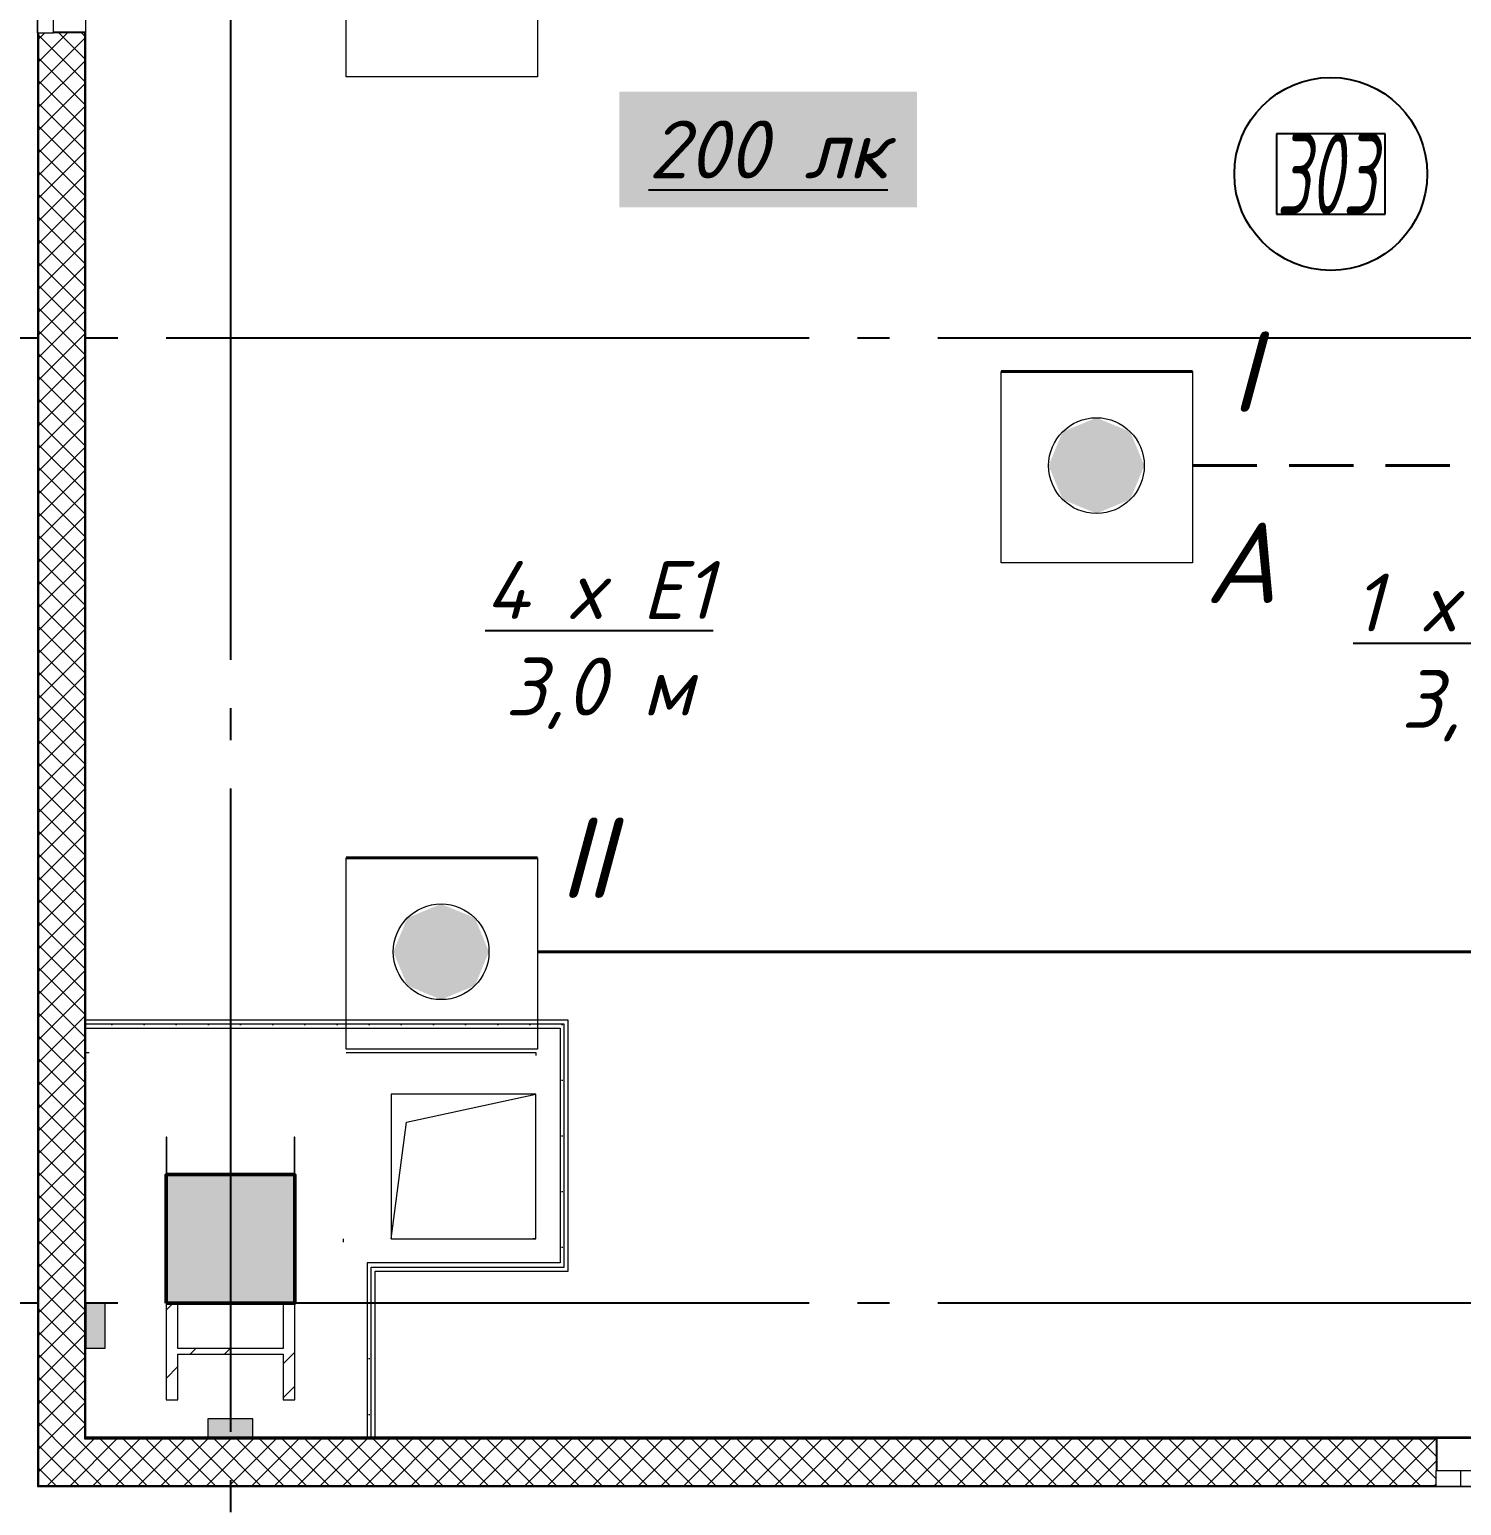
# Model space of a CAD drawing. Header units: millimetres. Extents: x 0 to 1286, y 0 to 420.
# Drawn here: x 91.94 to 136.47, y 93.3 to 139.19 of the extents above; entities that cross this region are included whole.
import ezdxf

# ---------------------------------------------------------------- set-up
doc = ezdxf.new("R2010")
doc.units = ezdxf.units.MM
for name, pattern in [('JIS_02_2.0', [3, 2, -1]), ('ГОСТ 2.303 5', [24, 20, -1.5, 1, -1.5]), ('СПКБ-0000-000-АР#003$0$Achse', [2300, 0, -800, 1500, 0])]:
    doc.linetypes.add(name, pattern=pattern)
for name, color, linetype in [('Viewport2ForCustomObjects_0', 7, 'Continuous'), ('Номер помещения', 7, 'Continuous'), ('СПКБ-0000-000-АР#003$0$Колонны новые', 7, 'Continuous'), ('СПКБ-0000-000-АР#003$0$Колонны существующие', 7, 'Continuous'), ('СПКБ-0000-000-АР#003$0$Окна ArchiCAD', 7, 'Continuous'), ('СПКБ-0000-000-АР#003$0$Перекрытие', 7, 'Continuous'), ('СПКБ-0000-000-АР#003$0$Стены', 7, 'Continuous'), ('СПКБ-0000-000-АР#003$0$Фахверк', 7, 'Continuous'), ('Строительные оси', 7, 'Continuous'), ('ЭО_АВАРИЙНОЕ ОСВЕЩЕНИЕ', 7, 'Continuous'), ('ЭО_РАБОЧЕЕ ОСВЕЩЕНИЕ', 7, 'Continuous')]:
    doc.layers.add(name, color=color, linetype=linetype)
for name, color, linetype, lineweight, true_color in [('СПКБ-0000-000-АР#003$0$Колонны новые_Ном._пера__108', 7, 'Continuous', 13, 0xfd8379), ('СПКБ-0000-000-АР#003$0$Колонны существующие_Ном._пера__102', 7, 'Continuous', 13, 0xcccccc), ('СПКБ-0000-000-АР#003$0$Окна ArchiCAD_Ном._пера__68', 7, 'Continuous', 20, 0xfd4435), ('СПКБ-0000-000-АР#003$0$Стены_Ном._пера__68', 7, 'Continuous', 20, 0xfd4435), ('СПКБ-0000-000-АР#003$0$Фахверк_Ном._пера__102', 7, 'Continuous', 13, 0xcccccc)]:
    doc.layers.add(name, color=color, linetype=linetype, lineweight=lineweight, true_color=true_color)
for name, color, linetype, lineweight in [('СПКБ-0000-000-АР#003$0$Колонны новые_Ном._пера__20', 1, 'Continuous', 20), ('СПКБ-0000-000-АР#003$0$Колонны существующие_Ном._пера__141', 7, 'Continuous', 50), ('СПКБ-0000-000-АР#003$0$Окна ArchiCAD_Ном._пера__6', 5, 'Continuous', 9), ('СПКБ-0000-000-АР#003$0$Перекрытие_Ном._пера__1', 7, 'Continuous', 13), ('СПКБ-0000-000-АР#003$0$Стены_Ном._пера__1', 7, 'Continuous', 13), ('СПКБ-0000-000-АР#003$0$Стены_Ном._пера__20', 1, 'Continuous', 20), ('СПКБ-0000-000-АР#003$0$Фахверк_Ном._пера__1', 7, 'Continuous', 13), ('СПКБ-0000-000-АР#003$0$Шахты ОВ_Ном._пера__1', 7, 'Continuous', 13)]:
    doc.layers.add(name, color=color, linetype=linetype, lineweight=lineweight)
doc.styles.add('1.8', font='isocpeui.ttf', dxfattribs={"height": 1.8})
doc.styles.add('2.5', font='isocpeui.ttf')
doc.styles.add('CustomTextStyle8', font='isocpeui.ttf', dxfattribs={"width": 0.592601, "height": 2.5})
pattern_1 = [(45, (0, 0), (-35.35534, 35.35534), []), (135, (0, 0), (35.35534, 35.35534), [])]
pattern_2 = [(0, (0, 0), (0, 173.2051), [0, -100]), (0, (50, 86.6), (0, 173.2051), [0, -100])]
pattern_3 = [(45, (0, 0), (-159.099, 159.099), []), (45, (-53.03, 53.03), (-159.099, 159.099), [])]

# ---------------------------------------------------------------- blocks, each defined once
blk = doc.blocks.new('*E601')
at = {"layer": 'Номер помещения', "color": 7, "linetype": 'Continuous', "true_color": 0xffffff}
for p, q in [((-203.663, 15.217), (-207.037, 15.217)), ((-207.037, 15.217), (-207.037, 12.717)), ((-203.663, 12.717), (-203.663, 15.217)), ((-207.037, 12.717), (-203.663, 12.717)), ((-207.037, 12.717), (-207.037, 12.717))]:
    blk.add_line(p, q, dxfattribs=at)
at = {"layer": 'Номер помещения', "color": 6, "linetype": 'Continuous'}
blk.add_circle((-205.35, 13.967), 3, dxfattribs=at)
at = {"layer": 'Строительные оси', "color": 3, "linetype": 'ГОСТ 2.303 5', "lineweight": 25}
for p, q in [((-239.569, 258.857), (-239.569, -45.143)), ((186.431, 8.857), (-283.569, 8.857)), ((186.431, -21.143), (-283.569, -21.143))]:
    blk.add_line(p, q, dxfattribs=at)
at = {"layer": 'ЭО_АВАРИЙНОЕ ОСВЕЩЕНИЕ', "color": 1, "lineweight": 40}
blk.add_line((-215.596, 7.823), (-209.646, 7.823), dxfattribs=at)
at = {"layer": 'ЭО_АВАРИЙНОЕ ОСВЕЩЕНИЕ', "color": 7, "lineweight": 0}
for p, q in [((-215.596, 1.873), (-215.596, 7.823)), ((-209.646, 7.823), (-209.646, 1.873)), ((-209.646, 1.873), (-215.596, 1.873))]:
    blk.add_line(p, q, dxfattribs=at)
at = {"layer": 'ЭО_АВАРИЙНОЕ ОСВЕЩЕНИЕ', "color": 1, "linetype": 'JIS_02_2.0', "lineweight": 40}
blk.add_line((-209.646, 4.898), (-179.369, 4.898), dxfattribs=at)
at = {"layer": 'ЭО_АВАРИЙНОЕ ОСВЕЩЕНИЕ', "color": 7, "lineweight": 0}
blk.add_circle((-212.638, 4.898), 1.488, dxfattribs=at)
at = {"layer": 'ЭО_АВАРИЙНОЕ ОСВЕЩЕНИЕ', "color": 1, "lineweight": 0}
for points in [[(-212.638, 6.386), (-213.69, 5.95), (-211.586, 5.95)], [(-213.69, 5.95), (-214.125, 4.898), (-211.15, 4.898)], [(-213.69, 5.95), (-211.586, 5.95), (-211.15, 4.898)], [(-214.125, 4.898), (-213.69, 3.846), (-211.586, 3.846)], [(-214.125, 4.898), (-211.15, 4.898), (-211.586, 3.846)], [(-213.69, 3.846), (-211.586, 3.846), (-212.638, 3.411)]]:
    blk.add_solid(points, dxfattribs=at)
at = {"layer": 'ЭО_РАБОЧЕЕ ОСВЕЩЕНИЕ', "color": 7, "lineweight": 0}
for p, q in [((-235.975, 16.989), (-235.975, 22.939)), ((-230.025, 22.939), (-230.025, 16.989)), ((-230.025, 16.989), (-235.975, 16.989)), ((-235.975, -13.242), (-235.975, -7.292)), ((-230.025, -7.292), (-230.025, -13.242)), ((-230.025, -13.242), (-235.975, -13.242))]:
    blk.add_line(p, q, dxfattribs=at)
at = {"layer": 'ЭО_РАБОЧЕЕ ОСВЕЩЕНИЕ', "color": 5, "lineweight": 40}
for p, q in [((-235.975, -7.292), (-230.025, -7.292)), ((-195.216, -10.218), (-230.025, -10.218))]:
    blk.add_line(p, q, dxfattribs=at)
at = {"layer": 'ЭО_РАБОЧЕЕ ОСВЕЩЕНИЕ', "color": 7, "lineweight": 0}
blk.add_circle((-233.017, -10.218), 1.488, dxfattribs=at)
at = {"layer": 'ЭО_РАБОЧЕЕ ОСВЕЩЕНИЕ', "color": 5, "lineweight": 0}
for points in [[(-234.069, -9.166), (-234.505, -10.218), (-231.53, -10.218)], [(-233.017, -8.73), (-234.069, -9.166), (-231.966, -9.166)], [(-234.069, -9.166), (-231.966, -9.166), (-231.53, -10.218)], [(-234.505, -10.218), (-234.069, -11.269), (-231.966, -11.269)], [(-234.505, -10.218), (-231.53, -10.218), (-231.966, -11.269)], [(-234.069, -11.269), (-231.966, -11.269), (-233.017, -11.705)]]:
    blk.add_solid(points, dxfattribs=at)
at = {"layer": 'Номер помещения', "linetype": 'Continuous', "style": 'CustomTextStyle8', "width": 0.592601}
blk.add_text('303', height=2.5, dxfattribs=at).set_placement((-207.037, 12.717))
blk = doc.blocks.new('СПКБ-0000-000-АР#003$0$Перекрытие_1', base_point=(-24406.7, -2530.3))
at = {"layer": 'СПКБ-0000-000-АР#003$0$Перекрытие_Ном._пера__1', "color": 7, "linetype": 'Continuous', "lineweight": 13, "flags": 128}
blk.add_lwpolyline([(-24406.7, -2530.3), (-24406.7, 18886.6), (-23563.9, 18885.7), (-23563.9, 17144.7), (-22883.9, 17144.7), (-20992.9, 17144.7), (-20022.9, 17144.7), (-20022.9, 20246.7), (-17951.9, 20246.7), (-17956.9, 23688.1), (-17956.9, 25286.1), (17852.7, 25286.1), (17852.7, -2530.3), (5843.1, -2530.3), (243.1, -2530.3)], close=True, dxfattribs=at)
blk = doc.blocks.new('СПКБ-0000-000-АР#003$0$Двустворчатое Окно 19')
at = {"layer": 'СПКБ-0000-000-АР#003$0$Окна ArchiCAD_Ном._пера__6', "color": 5, "linetype": 'Continuous', "lineweight": 9}
for p, q in [((-747, 100), (747, 100)), ((-750, 0), (-675, 0)), ((-675, 0), (-675, -50)), ((-675, 0), (-75, 0)), ((-75, -50), (-75, 0)), ((-75, 0), (0, 0)), ((0, 0), (75, 0)), ((75, 0), (75, -50)), ((75, 0), (675, 0)), ((675, -50), (675, 0)), ((675, 0), (750, 0)), ((-750, -50), (750, -50)), ((-675, -50), (-750, -50)), ((-75, -50), (-675, -50)), ((0, -50), (-75, -50)), ((75, -50), (0, -50)), ((675, -50), (75, -50)), ((750, -50), (675, -50))]:
    blk.add_line(p, q, dxfattribs=at)
at = {"layer": 'СПКБ-0000-000-АР#003$0$Окна ArchiCAD_Ном._пера__68', "color": 20, "linetype": 'Continuous', "lineweight": 20, "true_color": 0xfd4435}
for p, q in [((-750, -47), (-750, 0)), ((750, -47), (750, 0)), ((-750, -50), (-750, -47)), ((750, -50), (750, -47))]:
    blk.add_line(p, q, dxfattribs=at)
blk = doc.blocks.new('СПКБ-0000-000-АР#003$0$Стена_2', base_point=(-24406.7, 25306.1))
at = {"layer": 'СПКБ-0000-000-АР#003$0$Стены_Ном._пера__68', "linetype": 'Continuous', "lineweight": 20, "true_color": 0xfd4435}
for points in [[(-24556.7, -2114.3), (-24553.7, -2114.3), (-24553.7, 1835.7), (-24556.7, 1835.7)], [(-24406.7, 1835.7), (-24406.7, 1838.7), (-24506.7, 1838.7), (-24506.7, 1835.7), (-24409.7, 1835.7)], [(-24409.7, -2114.3), (-24406.7, -2114.3), (-24406.7, 1835.7), (-24409.7, 1835.7)], [(-24556.7, -2114.3), (-24556.7, -2254.3), (-24553.7, -2254.3), (-24553.7, -2114.3)], [(-24409.7, -2254.3), (-24406.9, -2254.3), (-24406.9, -2114.3), (-24409.7, -2114.3)], [(-24556.7, -2254.3), (-24556.7, -2684.3), (-24553.7, -2681.3), (-24553.7, -2254.3)], [(-24406.7, -2534.3), (-24406.7, -2254.3), (-24409.7, -2254.3), (-24409.7, -2537.3)]]:
    blk.add_hatch(color=20, dxfattribs=at).paths.add_polyline_path(points)
h = blk.add_hatch(dxfattribs=at)
h.set_pattern_fill('СЕТКА_5X5_ДИАГОНАЛЬНАЯ', color=20, style=0, pattern_type=2)
h.set_pattern_definition(pattern_1)
h.paths.add_polyline_path([(-24553.7, -2114.3), (-24409.7, -2114.3), (-24409.7, 1835.7), (-24506.7, 1835.7), (-24553.7, 1835.7)])
h = blk.add_hatch(dxfattribs=at)
h.set_pattern_fill('СЕТКА_5X5_ДИАГОНАЛЬНАЯ', color=20, style=0, pattern_type=2)
h.set_pattern_definition(pattern_1)
h.paths.add_polyline_path([(-24553.7, -2114.3), (-24553.7, -2254.3), (-24409.7, -2254.3), (-24409.7, -2114.3)])
h = blk.add_hatch(dxfattribs=at)
h.set_pattern_fill('СЕТКА_5X5_ДИАГОНАЛЬНАЯ', color=20, style=0, pattern_type=2)
h.set_pattern_definition(pattern_1)
h.paths.add_polyline_path([(-24409.7, -2537.3), (-24409.7, -2254.3), (-24553.7, -2254.3), (-24553.7, -2681.3)])
at = {"layer": 'СПКБ-0000-000-АР#003$0$Стены_Ном._пера__68', "color": 20, "linetype": 'Continuous', "lineweight": 20, "true_color": 0xfd4435}
for p, q in [((-24556.7, 1835.7), (-24553.7, 1835.7)), ((-24553.7, 1835.7), (-24553.7, -2114.3)), ((-24553.7, 1835.7), (-24506.7, 1835.7)), ((-24506.7, 1838.7), (-24406.7, 1838.7)), ((-24506.7, 1835.7), (-24506.7, 1838.7)), ((-24409.7, 1835.7), (-24506.7, 1835.7)), ((-24409.7, -2114.3), (-24409.7, 1835.7)), ((-24406.7, 1835.7), (-24406.7, 1838.7)), ((-24553.7, -2114.3), (-24553.7, -2254.3)), ((-24409.7, -2254.3), (-24409.7, -2114.3)), ((-24553.7, -2254.3), (-24553.7, -2681.3)), ((-24409.7, -2537.3), (-24409.7, -2254.3))]:
    blk.add_line(p, q, dxfattribs=at)
at = {"layer": 'СПКБ-0000-000-АР#003$0$Стены_Ном._пера__68', "color": 20, "linetype": 'Continuous', "lineweight": 20, "true_color": 0xfd4435, "flags": 128}
for points in [[(-24556.7, 1835.7), (-24556.7, -2684.3)], [(-24406.7, -2114.3), (-24406.7, 1835.7)], [(-24406.7, -2534.3), (-24406.7, -2254.3)]]:
    blk.add_lwpolyline(points, dxfattribs=at)
at = {"layer": 'СПКБ-0000-000-АР#003$0$Окна ArchiCAD', "color": 5, "linetype": 'Continuous', "lineweight": 9, "xscale": -1, "zscale": 1000, "rotation": 270}
blk.add_blockref('СПКБ-0000-000-АР#003$0$Двустворчатое Окно 19', (-24506.7, 2585.7), dxfattribs=at)
blk = doc.blocks.new('СПКБ-0000-000-АР#003$0$Стена_137', base_point=(-23606.9, -1914.3))
at = {"layer": 'СПКБ-0000-000-АР#003$0$Стены_Ном._пера__20', "linetype": 'Continuous', "lineweight": 20}
h = blk.add_hatch(dxfattribs=at)
h.set_pattern_fill('ШТУКАТУРКА', color=1, style=0, pattern_type=2)
h.set_pattern_definition(pattern_2)
h.paths.add_polyline_path([(-22931.9, -1989.3), (-23531.9, -1989.3), (-23518.9, -2002.3), (-22918.9, -2002.3)])
h = blk.add_hatch(dxfattribs=at)
h.set_pattern_fill('ШТУКАТУРКА', color=1, style=0, pattern_type=2)
h.set_pattern_definition(pattern_2)
h.paths.add_polyline_path([(-23506.9, -2014.3), (-22906.9, -2014.3), (-22918.9, -2002.3), (-23518.9, -2002.3)])
at = {"layer": 'СПКБ-0000-000-АР#003$0$Стены_Ном._пера__1', "color": 7, "linetype": 'СПКБ-0000-000-АР#003$0$Achse', "lineweight": 13, "flags": 128}
blk.add_lwpolyline([(-23006.9, -1914.3), (-23606.9, -1914.3)], dxfattribs=at)
at = {"layer": 'СПКБ-0000-000-АР#003$0$Стены_Ном._пера__20', "color": 1, "linetype": 'Continuous', "lineweight": 20, "flags": 128}
blk.add_lwpolyline([(-23506.9, -2014.3), (-22906.9, -2014.3)], dxfattribs=at)
at = {"layer": 'СПКБ-0000-000-АР#003$0$Стены_Ном._пера__68', "color": 20, "linetype": 'Continuous', "lineweight": 20, "true_color": 0xfd4435}
for p, q in [((-22931.9, -1989.3), (-23531.9, -1989.3)), ((-23518.9, -2002.3), (-22918.9, -2002.3))]:
    blk.add_line(p, q, dxfattribs=at)
blk = doc.blocks.new('СПКБ-0000-000-АР#003$0$Стена_151', base_point=(-23006.9, -1914.3))
at = {"layer": 'СПКБ-0000-000-АР#003$0$Стены_Ном._пера__20', "linetype": 'Continuous', "lineweight": 20}
h = blk.add_hatch(dxfattribs=at)
h.set_pattern_fill('ШТУКАТУРКА', color=1, style=0, pattern_type=2)
h.set_pattern_definition(pattern_2)
h.paths.add_polyline_path([(-22906.9, -2014.3), (-22906.9, -1234.5), (-22918.9, -1246.5), (-22918.9, -2002.3)])
h = blk.add_hatch(dxfattribs=at)
h.set_pattern_fill('ШТУКАТУРКА', color=1, style=0, pattern_type=2)
h.set_pattern_definition(pattern_2)
h.paths.add_polyline_path([(-22931.9, -1259.5), (-22931.9, -1989.3), (-22918.9, -2002.3), (-22918.9, -1246.5)])
at = {"layer": 'СПКБ-0000-000-АР#003$0$Стены_Ном._пера__1', "color": 7, "linetype": 'СПКБ-0000-000-АР#003$0$Achse', "lineweight": 13, "flags": 128}
blk.add_lwpolyline([(-23006.9, -1334.5), (-23006.9, -1914.3)], dxfattribs=at)
at = {"layer": 'СПКБ-0000-000-АР#003$0$Стены_Ном._пера__20', "color": 1, "linetype": 'Continuous', "lineweight": 20, "flags": 128}
blk.add_lwpolyline([(-22906.9, -2014.3), (-22906.9, -1234.5)], dxfattribs=at)
at = {"layer": 'СПКБ-0000-000-АР#003$0$Стены_Ном._пера__68', "color": 20, "linetype": 'Continuous', "lineweight": 20, "true_color": 0xfd4435}
for p, q in [((-22931.9, -1259.5), (-22931.9, -1989.3)), ((-22918.9, -2002.3), (-22918.9, -1246.5))]:
    blk.add_line(p, q, dxfattribs=at)
blk = doc.blocks.new('СПКБ-0000-000-АР#003$0$Стена_172', base_point=(-23606.9, -1914.3))
at = {"layer": 'СПКБ-0000-000-АР#003$0$Стены_Ном._пера__20', "linetype": 'Continuous', "lineweight": 20}
h = blk.add_hatch(dxfattribs=at)
h.set_pattern_fill('ШТУКАТУРКА', color=1, style=0, pattern_type=2)
h.set_pattern_definition(pattern_2)
h.paths.add_polyline_path([(-23531.9, -1989.3), (-23531.9, -2534.7), (-23518.9, -2534.7), (-23518.9, -2002.3)])
h = blk.add_hatch(dxfattribs=at)
h.set_pattern_fill('ШТУКАТУРКА', color=1, style=0, pattern_type=2)
h.set_pattern_definition(pattern_2)
h.paths.add_polyline_path([(-23506.9, -2534.7), (-23506.9, -2014.3), (-23518.9, -2002.3), (-23518.9, -2534.7)])
at = {"layer": 'СПКБ-0000-000-АР#003$0$Стены_Ном._пера__1', "color": 7, "linetype": 'СПКБ-0000-000-АР#003$0$Achse', "lineweight": 13, "flags": 128}
blk.add_lwpolyline([(-23606.9, -1914.3), (-23606.9, -2534.7)], dxfattribs=at)
at = {"layer": 'СПКБ-0000-000-АР#003$0$Стены_Ном._пера__1', "color": 7, "linetype": 'Continuous', "lineweight": 13, "flags": 128}
blk.add_lwpolyline([(-23606.9, -2534.7), (-23531.9, -2534.7)], dxfattribs=at)
at = {"layer": 'СПКБ-0000-000-АР#003$0$Стены_Ном._пера__20', "color": 1, "linetype": 'Continuous', "lineweight": 20, "flags": 128}
for points in [[(-23506.9, -2534.7), (-23506.9, -2014.3)], [(-23531.9, -2534.7), (-23518.9, -2534.7)], [(-23518.9, -2534.7), (-23506.9, -2534.7)]]:
    blk.add_lwpolyline(points, dxfattribs=at)
at = {"layer": 'СПКБ-0000-000-АР#003$0$Стены_Ном._пера__68', "color": 20, "linetype": 'Continuous', "lineweight": 20, "true_color": 0xfd4435}
for p, q in [((-23531.9, -1989.3), (-23531.9, -2534.7)), ((-23518.9, -2534.7), (-23518.9, -2002.3))]:
    blk.add_line(p, q, dxfattribs=at)
blk = doc.blocks.new('СПКБ-0000-000-АР#003$0$Стена_173', base_point=(-24406.7, -1334.5))
at = {"layer": 'СПКБ-0000-000-АР#003$0$Стены_Ном._пера__20', "linetype": 'Continuous', "lineweight": 20}
h = blk.add_hatch(dxfattribs=at)
h.set_pattern_fill('ШТУКАТУРКА', color=1, style=0, pattern_type=2)
h.set_pattern_definition(pattern_2)
h.paths.add_polyline_path([(-22906.9, -1234.5), (-24406.7, -1234.5), (-24406.7, -1246.5), (-22918.9, -1246.5)])
h = blk.add_hatch(dxfattribs=at)
h.set_pattern_fill('ШТУКАТУРКА', color=1, style=0, pattern_type=2)
h.set_pattern_definition(pattern_2)
h.paths.add_polyline_path([(-24406.7, -1259.5), (-22931.9, -1259.5), (-22918.9, -1246.5), (-24406.7, -1246.5)])
at = {"layer": 'СПКБ-0000-000-АР#003$0$Стены_Ном._пера__1', "color": 7, "linetype": 'Continuous', "lineweight": 13, "flags": 128}
blk.add_lwpolyline([(-24406.7, -1334.5), (-24406.7, -1259.5)], dxfattribs=at)
at = {"layer": 'СПКБ-0000-000-АР#003$0$Стены_Ном._пера__1', "color": 7, "linetype": 'СПКБ-0000-000-АР#003$0$Achse', "lineweight": 13, "flags": 128}
blk.add_lwpolyline([(-24406.7, -1334.5), (-23006.9, -1334.5)], dxfattribs=at)
at = {"layer": 'СПКБ-0000-000-АР#003$0$Стены_Ном._пера__20', "color": 1, "linetype": 'Continuous', "lineweight": 20, "flags": 128}
for points in [[(-22906.9, -1234.5), (-24406.7, -1234.5)], [(-24406.7, -1246.5), (-24406.7, -1234.5)], [(-24406.7, -1259.5), (-24406.7, -1246.5)]]:
    blk.add_lwpolyline(points, dxfattribs=at)
at = {"layer": 'СПКБ-0000-000-АР#003$0$Стены_Ном._пера__68', "color": 20, "linetype": 'Continuous', "lineweight": 20, "true_color": 0xfd4435}
for p, q in [((-22918.9, -1246.5), (-24406.7, -1246.5)), ((-24406.7, -1259.5), (-22931.9, -1259.5))]:
    blk.add_line(p, q, dxfattribs=at)
blk = doc.blocks.new('СПКБ-0000-000-АР#003$0$Колонна_1', base_point=(-23956.9, -1914.3))
at = {"layer": 'СПКБ-0000-000-АР#003$0$Колонны существующие_Ном._пера__102', "linetype": 'Continuous', "lineweight": 13, "true_color": 0xcccccc}
blk.add_hatch(color=254, dxfattribs=at).paths.add_polyline_path([(-24156.9, -2114.3), (-23756.9, -2114.3), (-23756.9, -1714.3), (-24156.9, -1714.3)])
at = {"layer": 'СПКБ-0000-000-АР#003$0$Колонны существующие_Ном._пера__141', "color": 7, "linetype": 'Continuous', "lineweight": 50, "flags": 128}
blk.add_lwpolyline([(-24156.9, -2114.3), (-23756.9, -2114.3), (-23756.9, -1714.3), (-24156.9, -1714.3)], close=True, dxfattribs=at)
blk = doc.blocks.new('СПКБ-0000-000-АР#003$0$Колонна_27', base_point=(-23956.9, -2264.3))
at = {"layer": 'СПКБ-0000-000-АР#003$0$Колонны новые_Ном._пера__108', "linetype": 'Continuous', "lineweight": 13, "true_color": 0xfd8379}
h = blk.add_hatch(dxfattribs=at)
h.set_pattern_fill('СТАЛЬ', color=11, style=0, pattern_type=2)
h.set_pattern_definition(pattern_3)
h.paths.add_polyline_path([(-23756.9, -2414.3), (-23756.9, -2114.3), (-23793.5, -2114.3), (-23793.5, -2255.5), (-24120.2, -2255.5), (-24120.2, -2114.3), (-24156.9, -2114.3), (-24156.9, -2414.3), (-24120.2, -2414.3), (-24120.2, -2273), (-23793.5, -2273), (-23793.5, -2414.3)])
at = {"layer": 'СПКБ-0000-000-АР#003$0$Колонны новые_Ном._пера__20', "color": 1, "linetype": 'Continuous', "lineweight": 20}
for p, q in [((-24120.2, -2114.3), (-24156.9, -2114.3)), ((-24156.9, -2114.3), (-24156.9, -2414.3)), ((-24120.2, -2255.5), (-24120.2, -2114.3)), ((-23756.9, -2114.3), (-23793.5, -2114.3)), ((-23793.5, -2114.3), (-23793.5, -2255.5)), ((-23756.9, -2414.3), (-23756.9, -2114.3)), ((-23793.5, -2255.5), (-24120.2, -2255.5)), ((-24120.2, -2414.3), (-24120.2, -2273)), ((-24120.2, -2273), (-23793.5, -2273)), ((-23793.5, -2273), (-23793.5, -2414.3)), ((-24156.9, -2414.3), (-24120.2, -2414.3)), ((-23793.5, -2414.3), (-23756.9, -2414.3))]:
    blk.add_line(p, q, dxfattribs=at)
blk = doc.blocks.new('СПКБ-0000-000-АР#003$0$Колонна_28', base_point=(-24156.9, -1656.8))
at = {"layer": 'СПКБ-0000-000-АР#003$0$Колонны новые_Ном._пера__108', "linetype": 'Continuous', "lineweight": 13, "true_color": 0xfd8379}
h = blk.add_hatch(dxfattribs=at)
h.set_pattern_fill('СТАЛЬ', color=11, style=0, pattern_type=2)
h.set_pattern_definition(pattern_3)
h.paths.add_polyline_path([(-23756.9, -1597.9), (-23758.9, -1597.9), (-23758.9, -1710.9), (-24154.9, -1710.9), (-24154.9, -1597.9), (-24156.9, -1597.9), (-24156.9, -1710.9), (-24156.9, -1712.9), (-24154.9, -1712.9), (-23758.9, -1712.9), (-23756.9, -1712.9), (-23756.9, -1710.9)])
at = {"layer": 'СПКБ-0000-000-АР#003$0$Колонны новые_Ном._пера__20', "color": 1, "linetype": 'Continuous', "lineweight": 20}
for p, q in [((-24154.9, -1597.9), (-24156.9, -1597.9)), ((-24156.9, -1597.9), (-24156.9, -1710.9)), ((-24154.9, -1710.9), (-24154.9, -1597.9)), ((-23756.9, -1597.9), (-23758.9, -1597.9)), ((-23758.9, -1597.9), (-23758.9, -1710.9)), ((-23756.9, -1710.9), (-23756.9, -1597.9)), ((-24156.9, -1710.9), (-24156.9, -1712.9)), ((-24156.9, -1712.9), (-24154.9, -1712.9)), ((-23758.9, -1710.9), (-24154.9, -1710.9)), ((-24154.9, -1712.9), (-23758.9, -1712.9)), ((-23758.9, -1712.9), (-23756.9, -1712.9)), ((-23756.9, -1712.9), (-23756.9, -1710.9))]:
    blk.add_line(p, q, dxfattribs=at)
blk = doc.blocks.new('СПКБ-0000-000-АР#003$0$Стена_228', base_point=(-24406.7, -2534.3))
at = {"layer": 'СПКБ-0000-000-АР#003$0$Стены_Ном._пера__68', "linetype": 'Continuous', "lineweight": 20, "true_color": 0xfd4435}
h = blk.add_hatch(dxfattribs=at)
h.set_pattern_fill('СЕТКА_5X5_ДИАГОНАЛЬНАЯ', color=20, style=0, pattern_type=2)
h.set_pattern_definition(pattern_1)
h.paths.add_polyline_path([(-24409.7, -2537.3), (-24553.7, -2681.3), (-20206.9, -2681.3), (-20206.9, -2634.3), (-20206.9, -2537.3)])
for points in [[(-24406.7, -2534.3), (-24409.7, -2537.3), (-20206.9, -2537.3), (-20206.9, -2534.3)], [(-20206.9, -2534.3), (-20206.9, -2537.3), (-20206.9, -2634.3), (-20203.9, -2634.3), (-20203.9, -2534.3)], [(-24553.7, -2681.3), (-24556.7, -2684.3), (-20206.9, -2684.3), (-20206.9, -2681.3)]]:
    blk.add_hatch(color=20, dxfattribs=at).paths.add_polyline_path(points)
at = {"layer": 'СПКБ-0000-000-АР#003$0$Стены_Ном._пера__68', "color": 20, "linetype": 'Continuous', "lineweight": 20, "true_color": 0xfd4435}
for p, q in [((-20206.9, -2537.3), (-24409.7, -2537.3)), ((-20206.9, -2534.3), (-20203.9, -2534.3)), ((-20206.9, -2537.3), (-20206.9, -2634.3)), ((-20203.9, -2634.3), (-20203.9, -2534.3)), ((-20206.9, -2634.3), (-20203.9, -2634.3)), ((-20206.9, -2681.3), (-20206.9, -2634.3)), ((-24553.7, -2681.3), (-20206.9, -2681.3)), ((-20206.9, -2684.3), (-20206.9, -2681.3))]:
    blk.add_line(p, q, dxfattribs=at)
at = {"layer": 'СПКБ-0000-000-АР#003$0$Стены_Ном._пера__68', "color": 20, "linetype": 'Continuous', "lineweight": 20, "true_color": 0xfd4435, "flags": 128}
for points in [[(-20206.9, -2534.3), (-24406.7, -2534.3)], [(-24556.7, -2684.3), (-20206.9, -2684.3)]]:
    blk.add_lwpolyline(points, dxfattribs=at)
at = {"layer": 'СПКБ-0000-000-АР#003$0$Окна ArchiCAD', "color": 5, "linetype": 'Continuous', "lineweight": 9, "zscale": 1000}
blk.add_blockref('СПКБ-0000-000-АР#003$0$Двустворчатое Окно 19', (-19456.9, -2634.3), dxfattribs=at)
blk = doc.blocks.new('СПКБ-0000-000-АР#003$0$Колонна_124', base_point=(-23956.9, -2504.3))
at = {"layer": 'СПКБ-0000-000-АР#003$0$Фахверк_Ном._пера__102', "linetype": 'Continuous', "lineweight": 13, "true_color": 0xcccccc}
blk.add_hatch(color=254, dxfattribs=at).paths.add_polyline_path([(-24026.9, -2534.3), (-23886.9, -2534.3), (-23886.9, -2474.3), (-24026.9, -2474.3)])
at = {"layer": 'СПКБ-0000-000-АР#003$0$Фахверк_Ном._пера__1', "color": 7, "linetype": 'Continuous', "lineweight": 13, "flags": 128}
blk.add_lwpolyline([(-24026.9, -2534.3), (-23886.9, -2534.3), (-23886.9, -2474.3), (-24026.9, -2474.3)], close=True, dxfattribs=at)
blk = doc.blocks.new('СПКБ-0000-000-АР#003$0$Колонна_156', base_point=(-24376.9, -2184.3))
at = {"layer": 'СПКБ-0000-000-АР#003$0$Фахверк_Ном._пера__102', "linetype": 'Continuous', "lineweight": 13, "true_color": 0xcccccc}
blk.add_hatch(color=254, dxfattribs=at).paths.add_polyline_path([(-24406.9, -2114.3), (-24406.9, -2254.3), (-24346.9, -2254.3), (-24346.9, -2114.3)])
at = {"layer": 'СПКБ-0000-000-АР#003$0$Фахверк_Ном._пера__1', "color": 7, "linetype": 'Continuous', "lineweight": 13, "flags": 128}
blk.add_lwpolyline([(-24406.9, -2114.3), (-24406.9, -2254.3), (-24346.9, -2254.3), (-24346.9, -2114.3)], close=True, dxfattribs=at)
blk = doc.blocks.new('*E600')
at = {"layer": 'СПКБ-0000-000-АР#003$0$Шахты ОВ_Ном._пера__1', "color": 7, "linetype": 'Continuous', "lineweight": 13}
for p, q in [((15.499, 12.201), (10.999, 12.201)), ((10.999, 12.201), (10.999, 7.701)), ((11.475, 11.331), (15.499, 12.201)), ((15.499, 7.701), (15.499, 12.201)), ((10.999, 7.701), (11.475, 11.331)), ((10.999, 7.701), (15.499, 7.701))]:
    blk.add_line(p, q, dxfattribs=at)
at = {"layer": 'СПКБ-0000-000-АР#003$0$Колонны новые', "color": 1, "lineweight": 20, "xscale": 0.01, "yscale": 0.01, "zscale": 0.01}
for name, p in [('СПКБ-0000-000-АР#003$0$Колонна_28', (3.999, 10.276)), ('СПКБ-0000-000-АР#003$0$Колонна_27', (5.999, 4.201))]:
    blk.add_blockref(name, p, dxfattribs=at)
at = {"layer": 'СПКБ-0000-000-АР#003$0$Колонны существующие', "color": 7, "lineweight": 50, "xscale": 0.01, "yscale": 0.01, "zscale": 0.01}
blk.add_blockref('СПКБ-0000-000-АР#003$0$Колонна_1', (5.999, 7.701), dxfattribs=at)
at = {"layer": 'СПКБ-0000-000-АР#003$0$Перекрытие', "color": 7, "linetype": 'Continuous', "lineweight": 13, "xscale": 0.01, "yscale": 0.01, "zscale": 0.01}
blk.add_blockref('СПКБ-0000-000-АР#003$0$Перекрытие_1', (1.5, 1.54), dxfattribs=at)
at = {"layer": 'СПКБ-0000-000-АР#003$0$Стены', "color": 20, "lineweight": 20, "true_color": 0xfd4435, "xscale": 0.01, "yscale": 0.01, "zscale": 0.01}
for name, p in [('СПКБ-0000-000-АР#003$0$Стена_2', (1.5, 279.905)), ('СПКБ-0000-000-АР#003$0$Стена_228', (1.5, 1.5))]:
    blk.add_blockref(name, p, dxfattribs=at)
at = {"layer": 'СПКБ-0000-000-АР#003$0$Стены', "color": 12, "lineweight": 50, "true_color": 0xdf0000, "xscale": 0.01, "yscale": 0.01, "zscale": 0.01}
for name, p in [('СПКБ-0000-000-АР#003$0$Стена_173', (1.5, 13.499)), ('СПКБ-0000-000-АР#003$0$Стена_151', (15.499, 7.701)), ('СПКБ-0000-000-АР#003$0$Стена_137', (9.499, 7.701)), ('СПКБ-0000-000-АР#003$0$Стена_172', (9.499, 7.701))]:
    blk.add_blockref(name, p, dxfattribs=at)
at = {"layer": 'СПКБ-0000-000-АР#003$0$Фахверк', "color": 7, "lineweight": 13, "xscale": 0.01, "yscale": 0.01, "zscale": 0.01}
for name, p in [('СПКБ-0000-000-АР#003$0$Колонна_156', (1.799, 5.001)), ('СПКБ-0000-000-АР#003$0$Колонна_124', (5.999, 1.801))]:
    blk.add_blockref(name, p, dxfattribs=at)

msp = doc.modelspace()

# ---------------------------------------------------------------- block references
msp.add_blockref('*E600', (92.189, 93.885))
at = {"layer": 'Viewport2ForCustomObjects_0'}
msp.add_blockref('*E601', (337.756, 120.729), dxfattribs=at)

# ---------------------------------------------------------------- texts
at = {"layer": 'ЭО_АВАРИЙНОЕ ОСВЕЩЕНИЕ', "attachment_point": 5}
for s, insert, char_height, style in [('I', (129.71, 128.552), 2.5, '2.5'), ('{\\L1 x Е1/1\\P}3,0 м', (137.516, 119.661), 1.8, '1.8')]:
    msp.add_mtext(s, dxfattribs=dict(at, insert=insert, char_height=char_height, style=style))
at = {"layer": 'ЭО_АВАРИЙНОЕ ОСВЕЩЕНИЕ', "color": 1, "insert": (129.61, 122.602), "char_height": 2.5, "attachment_point": 5, "style": '2.5'}
msp.add_mtext('А', dxfattribs=at)
at = {"layer": 'ЭО_РАБОЧЕЕ ОСВЕЩЕНИЕ', "insert": (114.909, 135.457), "char_height": 1.8, "attachment_point": 5, "style": '1.8', "bg_fill": 1, "box_fill_scale": 1.5, "bg_fill_color": 7, "bg_fill_true_color": 16777215, "bg_fill_transparency": 0}
msp.add_mtext('{\\L200 лк}', dxfattribs=at)
at = {"layer": 'ЭО_РАБОЧЕЕ ОСВЕЩЕНИЕ', "attachment_point": 5}
for s, insert, char_height, style in [('{\\L4 x Е1\\P}3,0 м', (109.654, 120.049), 1.8, '1.8'), ('II', (109.231, 113.436), 2.5, '2.5')]:
    msp.add_mtext(s, dxfattribs=dict(at, insert=insert, char_height=char_height, style=style))

doc.saveas('drawing.dxf')
